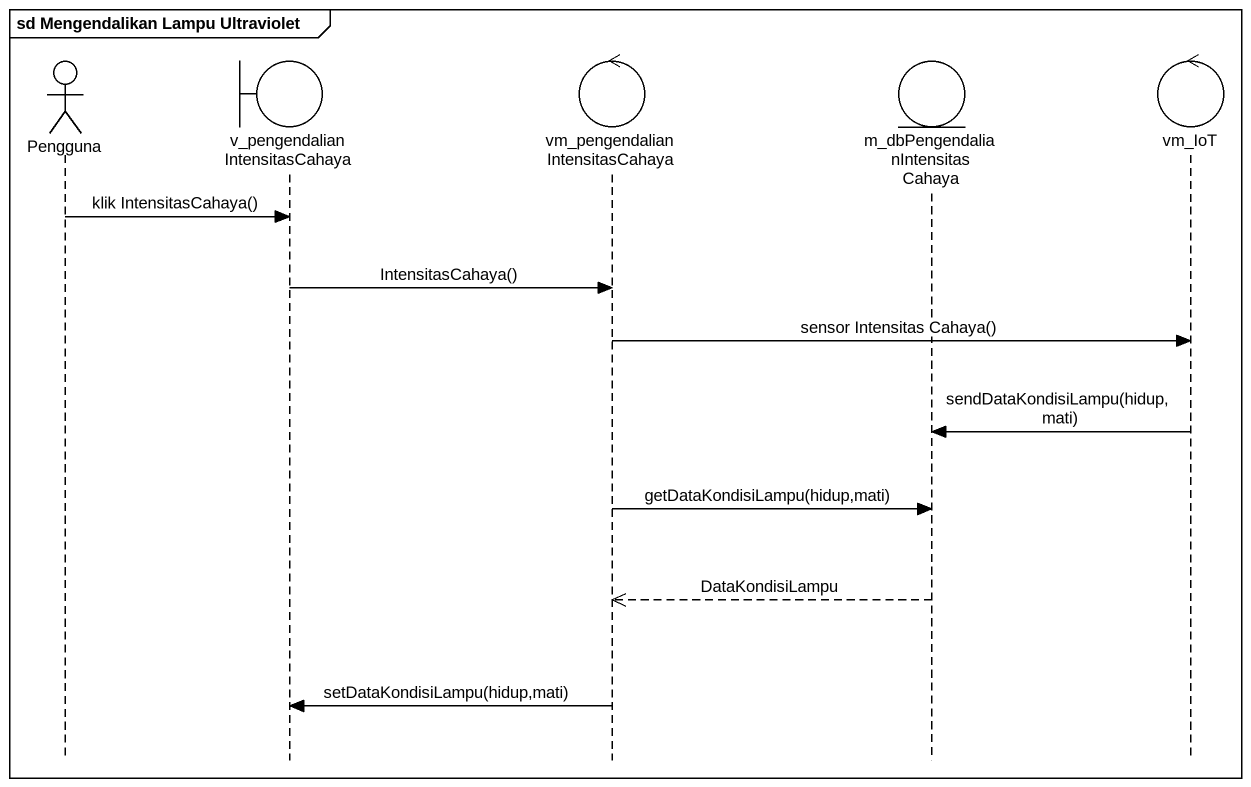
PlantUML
@startuml
mainframe sd Mengendalikan Lampu Ultraviolet
hide footbox
actor Pengguna
boundary "v_pengendalianIntensitasCahaya" as v_pengendalianIntensitasCaha
control "vm_pengendalianIntensitasCahaya" as vm_pengendalianIntensitasCah
entity "m_dbPengendalianIntensitasCahaya" as m_dbPengendalianIntensitasCa
control vm_IoT

Pengguna -> v_pengendalianIntensitasCaha : klik IntensitasCahaya()
v_pengendalianIntensitasCaha -> vm_pengendalianIntensitasCah : IntensitasCahaya()
vm_pengendalianIntensitasCah -> vm_IoT : sensor Intensitas Cahaya()
vm_IoT -> m_dbPengendalianIntensitasCa : sendDataKondisiLampu(hidup,mati)
vm_pengendalianIntensitasCah -> m_dbPengendalianIntensitasCa : getDataKondisiLampu(hidup,mati)
m_dbPengendalianIntensitasCa -->> vm_pengendalianIntensitasCah : DataKondisiLampu
vm_pengendalianIntensitasCah -> v_pengendalianIntensitasCaha : setDataKondisiLampu(hidup,mati)
@enduml
